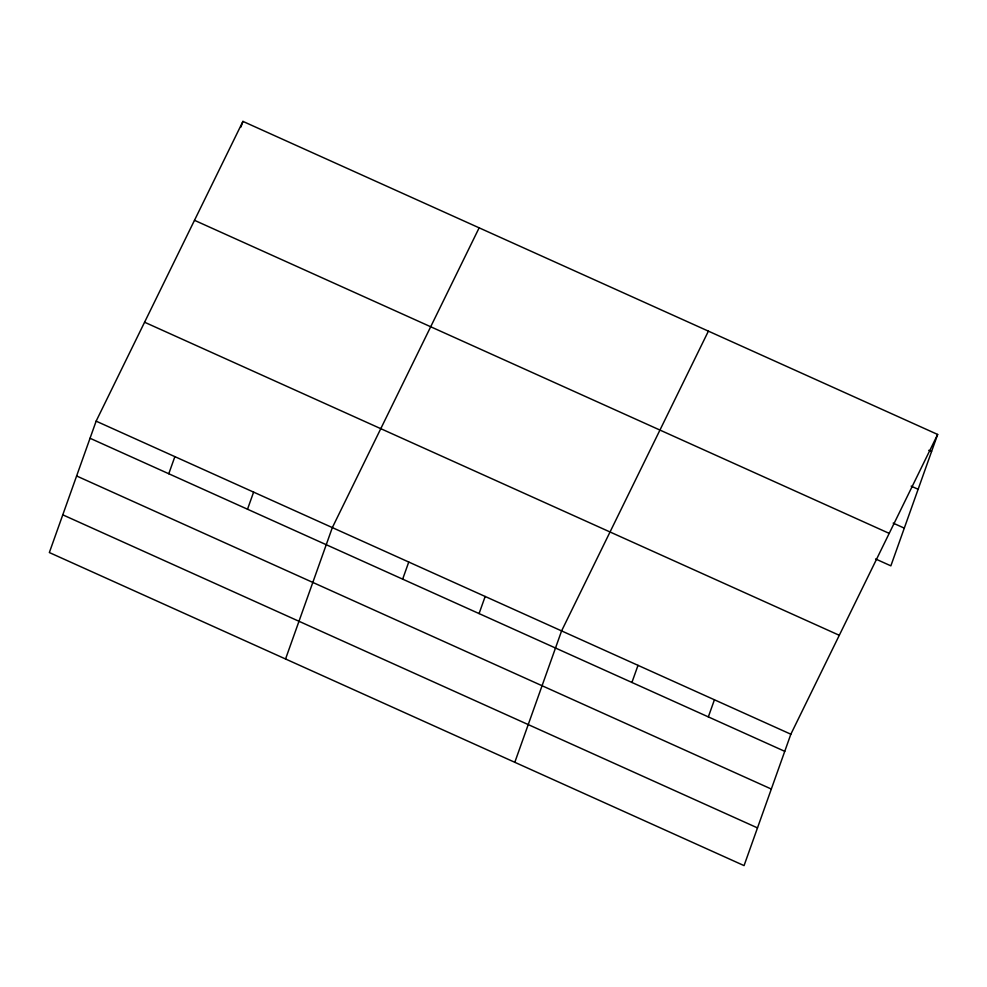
<?xml version="1.0" encoding="UTF-8"?>
<svg xmlns="http://www.w3.org/2000/svg" width="987" height="987" viewBox="0 0 987 987"><rect width="100%" height="100%" fill="white"/><g stroke="black" fill="none" stroke-linecap="round" stroke-linejoin="round"><path stroke-width="1.48" d="M96.134 421.153L49.35 552.547L744.062 865.611L790.846 734.217L937.65 434.453L242.938 121.389L96.134 421.153L790.846 734.217M240.902 127.089L242.938 121.389M168.777 473.748L174.872 456.636M247.515 509.23L253.61 492.118M285.551 658.995L332.335 527.601L479.139 227.837M402.659 579.147L408.754 562.035M479.077 613.581L485.172 596.469M514.807 762.297L561.591 630.903L708.395 331.138M631.914 682.461L638.009 665.349M708.333 716.895L714.428 699.783M937.65 434.453L890.866 565.847L875.58 558.963M928.779 450.319L931.555 451.565M911.186 486.147L918.132 489.281M893.173 523.122L904.289 528.131M194.488 220.311L889.201 533.375M144.583 322.231L839.295 635.295M90.039 438.265L784.751 751.329M76.616 475.981L771.328 789.045M62.773 514.832L757.485 827.896"/></g></svg>
